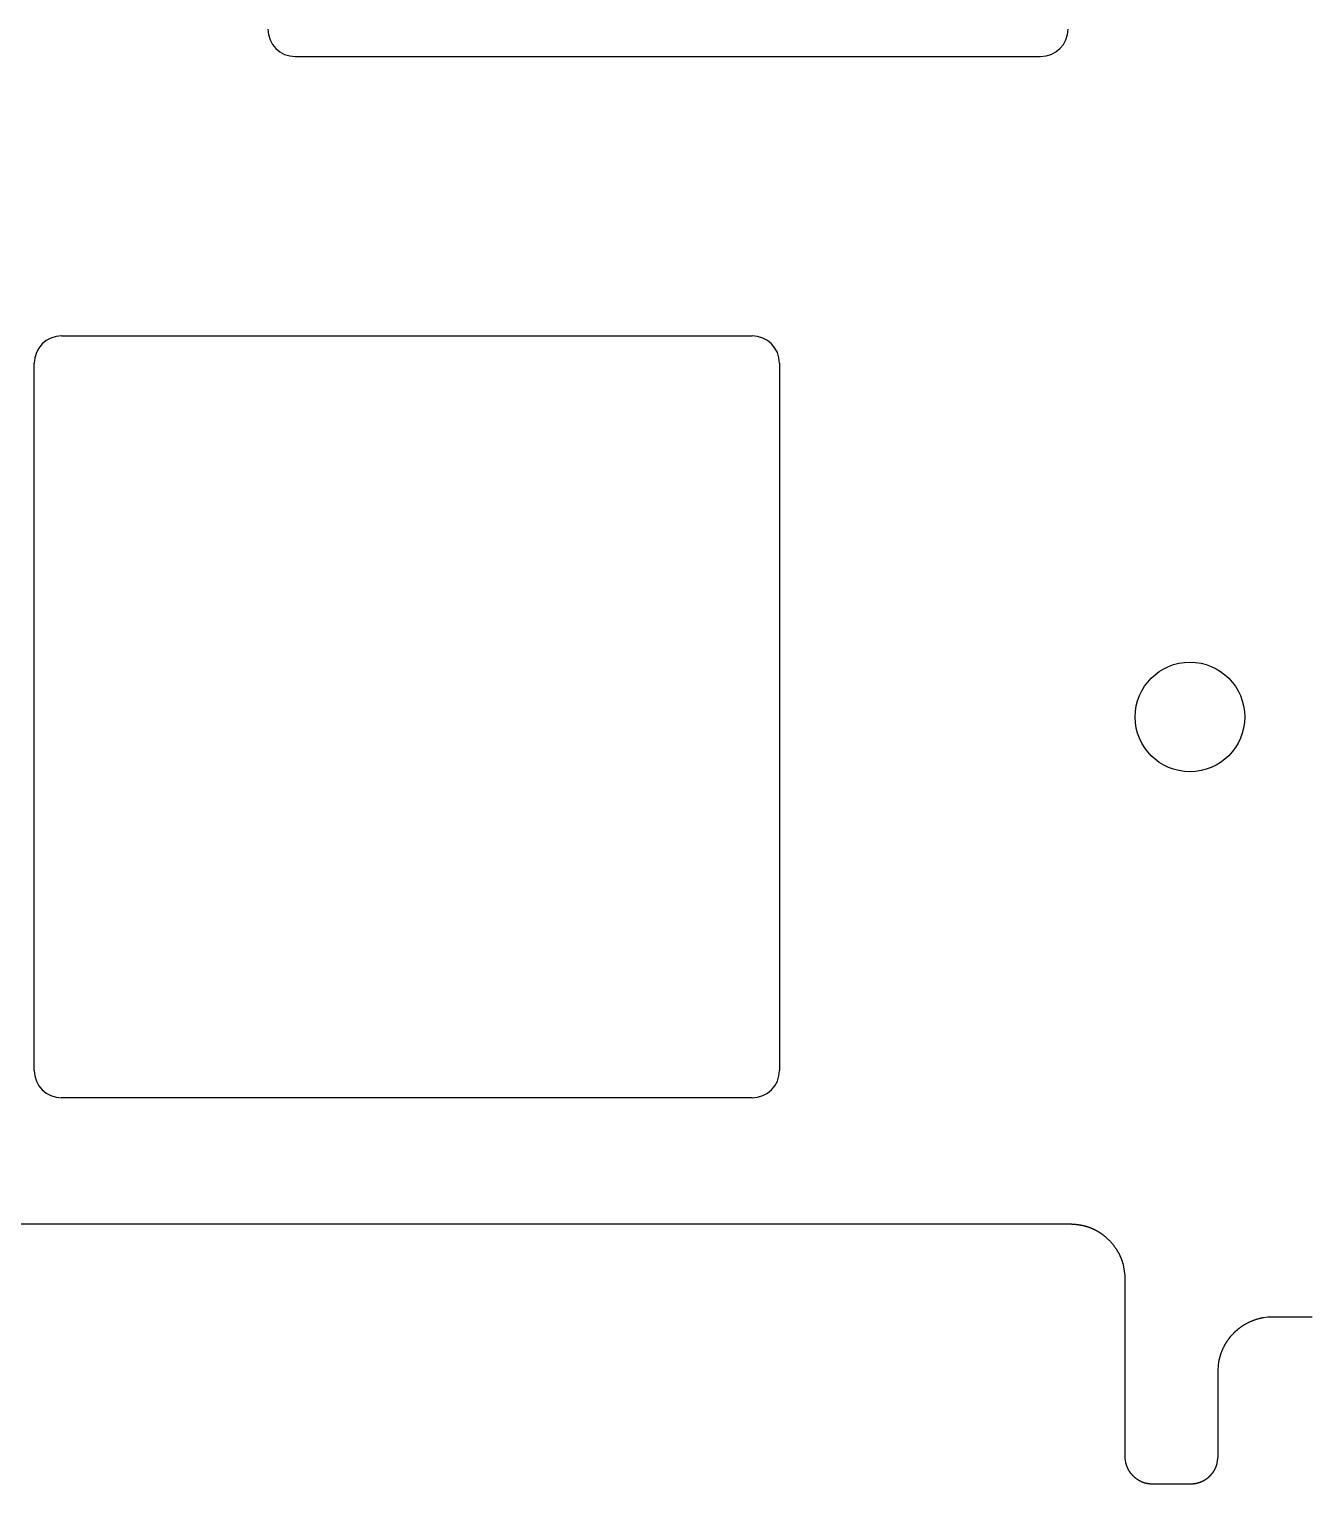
# Model space of a CAD drawing. Header units: millimetres. Extents: x -9 to 276, y -90 to 14.
# Drawn here: x 183.61 to 207, y -90.19 to -63.65 of the extents above; entities that cross this region are included whole.
import ezdxf

# ---------------------------------------------------------------- set-up
doc = ezdxf.new("R2010")
doc.units = ezdxf.units.MM
doc.layers.add('BLACK', color=7, linetype='CONTINUOUS')

msp = doc.modelspace()

# ---------------------------------------------------------------- linework, layer by layer
at = {"layer": 'BLACK', "linetype": 'Continuous'}
for p, q in [((188.46395, -64.15205), (202.06395, -64.15205)), ((184.2, -69.25), (196.8, -69.25)), ((183.7, -82.65), (183.7, -69.75)), ((197.3, -69.75), (197.3, -82.65)), ((196.8, -83.15), (184.2, -83.15)), ((177.178813, -85.45), (183.94907, -85.45)), ((183.94907, -85.45), (187.334198, -85.45)), ((187.334198, -85.45), (190.719326, -85.45)), ((190.719326, -85.45), (192.41189, -85.45)), ((192.41189, -85.45), (194.104454, -85.45)), ((194.104454, -85.45), (195.797018, -85.45)), ((195.797018, -85.45), (196.6433, -85.45)), ((196.6433, -85.45), (197.066441, -85.45)), ((197.066441, -85.45), (197.489582, -85.45)), ((197.489582, -85.45), (197.983726, -85.45)), ((197.983726, -85.45), (198.457241, -85.45)), ((198.457241, -85.45), (199.342385, -85.45)), ((199.342385, -85.45), (199.490443, -85.449999)), ((199.490443, -85.449999), (200.145015, -85.45)), ((200.145015, -85.45), (200.18981, -85.450001)), ((200.18981, -85.450001), (200.515387, -85.45)), ((200.515387, -85.45), (200.584093, -85.449996)), ((200.584093, -85.449996), (200.86513, -85.45)), ((200.86513, -85.45), (200.941156, -85.450012)), ((200.941156, -85.450012), (201.111631, -85.450033)), ((201.111631, -85.450033), (201.199644, -85.450026)), ((201.199644, -85.450026), (201.287696, -85.45)), ((201.287696, -85.45), (201.380877, -85.449948)), ((201.380877, -85.449948), (201.464205, -85.449901)), ((201.464205, -85.449901), (201.546798, -85.449878)), ((201.546798, -85.449878), (201.628893, -85.449903)), ((201.628893, -85.449903), (201.66983, -85.449941)), ((201.66983, -85.449941), (201.710732, -85.45)), ((201.710732, -85.45), (201.798261, -85.450187)), ((201.798261, -85.450187), (201.881102, -85.450367)), ((201.881102, -85.450367), (201.92272, -85.450428)), ((201.92272, -85.450428), (201.964519, -85.450456)), ((201.964519, -85.450456), (202.006535, -85.450438)), ((202.006535, -85.450438), (202.048803, -85.450364)), ((202.048803, -85.450364), (202.091359, -85.450222)), ((202.091359, -85.450222), (202.112757, -85.450121)), ((202.112757, -85.450121), (202.13424, -85.45)), ((202.13424, -85.45), (202.175309, -85.449713)), ((202.175309, -85.449713), (202.227036, -85.449294)), ((202.227036, -85.449294), (202.270307, -85.44894)), ((202.270307, -85.44894), (202.313389, -85.448629)), ((202.313389, -85.448629), (202.334806, -85.448502)), ((202.334806, -85.448502), (202.356111, -85.448401)), ((202.356111, -85.448401), (202.377281, -85.448332)), ((202.377281, -85.448332), (202.398297, -85.4483)), ((202.398297, -85.4483), (202.419135, -85.44831)), ((202.419135, -85.44831), (202.439774, -85.448368)), ((202.439774, -85.448368), (202.460193, -85.448478)), ((202.460193, -85.448478), (202.48037, -85.448645)), ((202.48037, -85.448645), (202.500282, -85.448876)), ((202.500282, -85.448876), (202.519909, -85.449175)), ((202.519909, -85.449175), (202.529609, -85.449352)), ((202.529609, -85.449352), (202.539229, -85.449548)), ((202.539229, -85.449548), (202.548766, -85.449764)), ((202.548766, -85.449764), (202.558219, -85.45)), ((202.558219, -85.45), (202.566895, -85.450237)), ((202.566895, -85.450237), (202.575498, -85.450494)), ((202.575498, -85.450494), (202.583523, -85.450754)), ((202.583523, -85.450754), (202.591486, -85.451033)), ((202.591486, -85.451033), (202.598992, -85.451316)), ((202.598992, -85.451316), (202.606445, -85.451619)), ((202.606445, -85.451619), (202.613525, -85.451926)), ((202.613525, -85.451926), (202.620559, -85.452253)), ((202.620559, -85.452253), (202.62728, -85.452585)), ((202.62728, -85.452585), (202.633962, -85.452936)), ((202.633962, -85.452936), (202.640377, -85.453293)), ((202.640377, -85.453293), (202.646757, -85.453669)), ((202.646757, -85.453669), (202.652907, -85.454052)), ((202.652907, -85.454052), (202.659026, -85.454453)), ((202.659026, -85.454453), (202.664944, -85.454861)), ((202.664944, -85.454861), (202.670834, -85.455288)), ((202.670834, -85.455288), (202.676548, -85.455723)), ((202.676548, -85.455723), (202.682236, -85.456176)), ((202.682236, -85.456176), (202.687767, -85.456637)), ((202.687767, -85.456637), (202.693276, -85.457116)), ((202.693276, -85.457116), (202.698645, -85.457603)), ((202.698645, -85.457603), (202.703994, -85.45811)), ((202.703994, -85.45811), (202.709217, -85.458624)), ((202.709217, -85.458624), (202.714421, -85.459157)), ((202.714421, -85.459157), (202.719513, -85.459699)), ((202.719513, -85.459699), (202.724588, -85.460259)), ((202.724588, -85.460259), (202.729561, -85.460829)), ((202.729561, -85.460829), (202.734519, -85.461417)), ((202.734519, -85.461417), (202.739384, -85.462014)), ((202.739384, -85.462014), (202.744235, -85.462631)), ((202.744235, -85.462631), (202.749003, -85.463256)), ((202.749003, -85.463256), (202.753759, -85.463901)), ((202.753759, -85.463901), (202.758437, -85.464556)), ((202.758437, -85.464556), (202.763106, -85.465229)), ((202.763106, -85.465229), (202.767704, -85.465913)), ((202.767704, -85.465913), (202.772293, -85.466616)), ((202.772293, -85.466616), (202.776818, -85.467329)), ((202.776818, -85.467329), (202.781335, -85.468062)), ((202.781335, -85.468062), (202.785794, -85.468805)), ((202.785794, -85.468805), (202.790245, -85.469568)), ((202.790245, -85.469568), (202.794644, -85.470342)), ((202.794644, -85.470342), (202.799036, -85.471136)), ((202.799036, -85.471136), (202.803381, -85.471941)), ((202.803381, -85.471941), (202.807719, -85.472766)), ((202.807719, -85.472766), (202.812015, -85.473603)), ((202.812015, -85.473603), (202.816305, -85.474459)), ((202.816305, -85.474459), (202.820556, -85.475328)), ((202.820556, -85.475328), (202.824803, -85.476217)), ((202.824803, -85.476217), (202.829015, -85.477119)), ((202.829015, -85.477119), (202.833223, -85.478041)), ((202.833223, -85.478041), (202.837399, -85.478976)), ((202.837399, -85.478976), (202.841573, -85.479932)), ((202.841573, -85.479932), (202.845719, -85.480902)), ((202.845719, -85.480902), (202.849863, -85.481891)), ((202.849863, -85.481891), (202.853981, -85.482896)), ((202.853981, -85.482896), (202.858098, -85.483921)), ((202.858098, -85.483921), (202.862193, -85.484961)), ((202.862193, -85.484961), (202.866288, -85.486021)), ((202.866288, -85.486021), (202.870363, -85.487098)), ((202.870363, -85.487098), (202.874439, -85.488195)), ((202.874439, -85.488195), (202.878497, -85.489308)), ((202.878497, -85.489308), (202.882557, -85.490443)), ((202.882557, -85.490443), (202.886603, -85.491595)), ((202.886603, -85.491595), (202.890651, -85.492768)), ((202.890651, -85.492768), (202.89468, -85.493956)), ((202.89468, -85.493956), (202.902746, -85.496398)), ((202.902746, -85.496398), (202.91083, -85.498929)), ((202.91083, -85.498929), (202.918929, -85.501548)), ((202.918929, -85.501548), (202.92704, -85.504256)), ((202.92704, -85.504256), (202.935161, -85.507052)), ((202.935161, -85.507052), (202.939225, -85.508482)), ((202.939225, -85.508482), (202.943289, -85.509934)), ((202.943289, -85.509934), (202.947355, -85.511408)), ((202.947355, -85.511408), (202.951421, -85.512903)), ((202.951421, -85.512903), (202.955488, -85.51442)), ((202.955488, -85.51442), (202.959555, -85.515958)), ((202.959555, -85.515958), (202.963621, -85.517518)), ((202.963621, -85.517518), (202.967687, -85.519098)), ((202.967687, -85.519098), (202.971752, -85.5207)), ((202.971752, -85.5207), (202.975816, -85.522323)), ((202.975816, -85.522323), (202.979877, -85.523966)), ((202.979877, -85.523966), (202.983938, -85.525631)), ((202.983938, -85.525631), (202.987995, -85.527316)), ((202.987995, -85.527316), (202.99205, -85.529022)), ((202.99205, -85.529022), (202.996102, -85.530748)), ((202.996102, -85.530748), (203.000151, -85.532494)), ((203.000151, -85.532494), (203.004196, -85.534261)), ((203.004196, -85.534261), (203.008237, -85.536048)), ((203.008237, -85.536048), (203.012274, -85.537855)), ((203.012274, -85.537855), (203.016307, -85.539682)), ((203.016307, -85.539682), (203.020333, -85.541528)), ((203.020333, -85.541528), (203.024356, -85.543394)), ((203.024356, -85.543394), (203.028371, -85.54528)), ((203.028371, -85.54528), (203.032383, -85.547185)), ((203.032383, -85.547185), (203.036386, -85.549109)), ((203.036386, -85.549109), (203.040386, -85.551053)), ((203.040386, -85.551053), (203.044376, -85.553014)), ((203.044376, -85.553014), (203.048361, -85.554996)), ((203.048361, -85.554996), (203.052336, -85.556995)), ((203.052336, -85.556995), (203.056307, -85.559014)), ((203.056307, -85.559014), (203.060266, -85.561051)), ((203.060266, -85.561051), (203.06422, -85.563106)), ((203.06422, -85.563106), (203.068163, -85.565179)), ((203.068163, -85.565179), (203.0721, -85.567271)), ((203.0721, -85.567271), (203.076024, -85.569379)), ((203.076024, -85.569379), (203.079943, -85.571507)), ((203.079943, -85.571507), (203.083848, -85.57365)), ((203.083848, -85.57365), (203.087747, -85.575812)), ((203.087747, -85.575812), (203.091632, -85.57799)), ((203.091632, -85.57799), (203.09551, -85.580187)), ((203.09551, -85.580187), (203.099374, -85.582399)), ((203.099374, -85.582399), (203.10323, -85.58463)), ((203.10323, -85.58463), (203.107071, -85.586875)), ((203.107071, -85.586875), (203.110905, -85.589139)), ((203.110905, -85.589139), (203.114723, -85.591417)), ((203.114723, -85.591417), (203.118533, -85.593713)), ((203.118533, -85.593713), (203.122327, -85.596023)), ((203.122327, -85.596023), (203.126112, -85.598352)), ((203.126112, -85.598352), (203.12988, -85.600693)), ((203.12988, -85.600693), (203.13364, -85.603053)), ((203.13364, -85.603053), (203.137382, -85.605425)), ((203.137382, -85.605425), (203.141116, -85.607816)), ((203.141116, -85.607816), (203.14483, -85.610218)), ((203.14483, -85.610218), (203.148536, -85.612639)), ((203.148536, -85.612639), (203.152223, -85.615071)), ((203.152223, -85.615071), (203.155901, -85.617521)), ((203.155901, -85.617521), (203.159559, -85.619982)), ((203.159559, -85.619982), (203.163208, -85.622461)), ((203.163208, -85.622461), (203.166836, -85.62495)), ((203.166836, -85.62495), (203.170455, -85.627457)), ((203.170455, -85.627457), (203.174053, -85.629975)), ((203.174053, -85.629975), (203.177641, -85.632509)), ((203.177641, -85.632509), (203.181208, -85.635054)), ((203.181208, -85.635054), (203.184765, -85.637615)), ((203.184765, -85.637615), (203.1883, -85.640186)), ((203.1883, -85.640186), (203.191825, -85.642774)), ((203.191825, -85.642774), (203.195328, -85.645371)), ((203.195328, -85.645371), (203.19882, -85.647985)), ((203.19882, -85.647985), (203.204797, -85.652517)), ((203.204797, -85.652517), (203.211667, -85.65782)), ((203.211667, -85.65782), (203.218521, -85.663211)), ((203.218521, -85.663211), (203.225356, -85.66869)), ((203.225356, -85.66869), (203.232171, -85.674255)), ((203.232171, -85.674255), (203.238966, -85.679905)), ((203.238966, -85.679905), (203.245738, -85.685641)), ((203.245738, -85.685641), (203.252486, -85.691462)), ((203.252486, -85.691462), (203.259208, -85.697366)), ((203.259208, -85.697366), (203.265904, -85.703352)), ((203.265904, -85.703352), (203.272571, -85.709421)), ((203.272571, -85.709421), (203.279208, -85.715569)), ((203.279208, -85.715569), (203.285813, -85.721797)), ((203.285813, -85.721797), (203.292385, -85.728104)), ((203.292385, -85.728104), (203.298922, -85.734487)), ((203.298922, -85.734487), (203.305421, -85.740946)), ((203.305421, -85.740946), (203.311883, -85.747479)), ((203.311883, -85.747479), (203.318303, -85.754085)), ((203.318303, -85.754085), (203.324682, -85.760762)), ((203.324682, -85.760762), (203.331017, -85.767508)), ((203.331017, -85.767508), (203.337306, -85.774323)), ((203.337306, -85.774323), (203.343547, -85.781204)), ((203.343547, -85.781204), (203.349739, -85.788149)), ((203.349739, -85.788149), (203.35588, -85.795156)), ((203.35588, -85.795156), (203.361967, -85.802225)), ((203.361967, -85.802225), (203.368, -85.809351)), ((203.368, -85.809351), (203.373975, -85.816534)), ((203.373975, -85.816534), (203.379892, -85.823771)), ((203.379892, -85.823771), (203.385748, -85.83106)), ((203.385748, -85.83106), (203.391542, -85.838399)), ((203.391542, -85.838399), (203.397271, -85.845785)), ((203.397271, -85.845785), (203.402934, -85.853216)), ((203.402934, -85.853216), (203.408529, -85.860689)), ((203.408529, -85.860689), (203.414054, -85.868202)), ((203.414054, -85.868202), (203.419507, -85.875753)), ((203.419507, -85.875753), (203.424886, -85.883338)), ((203.424886, -85.883338), (203.430191, -85.890955)), ((203.430191, -85.890955), (203.432815, -85.894775)), ((203.432815, -85.894775), (203.435418, -85.898601)), ((203.435418, -85.898601), (203.438003, -85.902435)), ((203.438003, -85.902435), (203.440567, -85.906274)), ((203.440567, -85.906274), (203.443112, -85.91012)), ((203.443112, -85.91012), (203.445636, -85.913971)), ((203.445636, -85.913971), (203.446335, -85.915044)), ((203.446335, -85.915044), (203.448833, -85.918902)), ((203.448833, -85.918902), (203.45131, -85.922764)), ((203.45131, -85.922764), (203.453753, -85.92661)), ((203.453753, -85.92661), (203.456175, -85.930461)), ((203.456175, -85.930461), (203.458563, -85.934297)), ((203.458563, -85.934297), (203.460932, -85.938138)), ((203.460932, -85.938138), (203.463268, -85.941964)), ((203.463268, -85.941964), (203.465584, -85.945797)), ((203.465584, -85.945797), (203.467869, -85.949616)), ((203.467869, -85.949616), (203.470134, -85.953442)), ((203.470134, -85.953442), (203.472368, -85.957255)), ((203.472368, -85.957255), (203.474583, -85.961075)), ((203.474583, -85.961075), (203.476769, -85.964884)), ((203.476769, -85.964884), (203.478935, -85.9687)), ((203.478935, -85.9687), (203.481073, -85.972505)), ((203.481073, -85.972505), (203.483191, -85.976318)), ((203.483191, -85.976318), (203.485282, -85.980122)), ((203.485282, -85.980122), (203.487354, -85.983934)), ((203.487354, -85.983934), (203.489399, -85.987738)), ((203.489399, -85.987738), (203.491425, -85.991549)), ((203.491425, -85.991549), (203.493425, -85.995353)), ((203.493425, -85.995353), (203.495406, -85.999166)), ((203.495406, -85.999166), (203.497362, -86.002972)), ((203.497362, -86.002972), (203.499299, -86.006787)), ((203.499299, -86.006787), (203.501212, -86.010597)), ((203.501212, -86.010597), (203.503106, -86.014416)), ((203.503106, -86.014416), (203.504976, -86.01823)), ((203.504976, -86.01823), (203.506828, -86.022054)), ((203.506828, -86.022054), (203.508657, -86.025874)), ((203.508657, -86.025874), (203.510467, -86.029704)), ((203.510467, -86.029704), (203.512255, -86.033531)), ((203.512255, -86.033531), (203.514024, -86.037368)), ((203.514024, -86.037368), (203.515771, -86.041204)), ((203.515771, -86.041204), (203.5175, -86.045049)), ((203.5175, -86.045049), (203.519208, -86.048895)), ((203.519208, -86.048895), (203.520898, -86.05275)), ((203.520898, -86.05275), (203.522566, -86.056606)), ((203.522566, -86.056606), (203.524217, -86.060472)), ((203.524217, -86.060472), (203.525847, -86.06434)), ((203.525847, -86.06434), (203.527459, -86.068218)), ((203.527459, -86.068218), (203.529051, -86.072099)), ((203.529051, -86.072099), (203.530625, -86.07599)), ((203.530625, -86.07599), (203.53218, -86.079885)), ((203.53218, -86.079885), (203.533717, -86.083791)), ((203.533717, -86.083791), (203.535234, -86.087701)), ((203.535234, -86.087701), (203.536734, -86.091622)), ((203.536734, -86.091622), (203.538215, -86.095549)), ((203.538215, -86.095549), (203.539679, -86.099487)), ((203.539679, -86.099487), (203.541124, -86.103432)), ((203.541124, -86.103432), (203.542551, -86.107388)), ((203.542551, -86.107388), (203.54396, -86.111352)), ((203.54396, -86.111352), (203.545352, -86.115327)), ((203.545352, -86.115327), (203.546726, -86.11931)), ((203.546726, -86.11931), (203.548082, -86.123306)), ((203.548082, -86.123306), (203.549421, -86.127311)), ((203.549421, -86.127311), (203.550742, -86.131327)), ((203.550742, -86.131327), (203.552046, -86.135355)), ((203.552046, -86.135355), (203.553333, -86.139394)), ((203.553333, -86.139394), (203.554602, -86.143445)), ((203.554602, -86.143445), (203.555855, -86.147508)), ((203.555855, -86.147508), (203.55709, -86.151584)), ((203.55709, -86.151584), (203.558308, -86.155672)), ((203.558308, -86.155672), (203.559509, -86.159774)), ((203.559509, -86.159774), (203.560693, -86.163889)), ((203.560693, -86.163889), (203.561861, -86.168018)), ((203.561861, -86.168018), (203.563011, -86.17216)), ((203.563011, -86.17216), (203.565262, -86.180488)), ((203.565262, -86.180488), (203.567445, -86.188876)), ((203.567445, -86.188876), (203.569562, -86.197326)), ((203.569562, -86.197326), (203.571613, -86.205842)), ((203.571613, -86.205842), (203.573597, -86.214424)), ((203.573597, -86.214424), (203.575516, -86.223077)), ((203.575516, -86.223077), (203.577368, -86.231802)), ((203.577368, -86.231802), (203.577486, -86.232369)), ((203.577486, -86.232369), (203.599786, -86.392248)), ((203.599786, -86.392248), (203.600003, -86.395677)), ((203.600003, -86.395677), (203.600192, -86.398987)), ((203.600192, -86.398987), (203.600346, -86.402058)), ((203.600346, -86.402058), (203.600479, -86.405094)), ((203.600479, -86.405094), (203.600686, -86.411188)), ((203.600686, -86.411188), (203.600832, -86.417871)), ((203.600832, -86.417871), (203.600931, -86.42602)), ((203.600931, -86.42602), (203.600993, -86.437537)), ((203.600993, -86.437537), (203.601023, -86.44901)), ((203.601023, -86.44901), (203.601038, -86.455076)), ((203.601038, -86.455076), (203.601219, -86.511884)), ((203.601219, -86.511884), (203.601345, -86.549199)), ((203.601345, -86.549199), (203.601455, -86.586371)), ((203.601455, -86.586371), (203.601552, -86.638177)), ((203.601504, -86.762297), (203.601455, -86.803515)), ((203.60153, -86.741799), (203.601504, -86.762297)), ((203.601574, -86.687853), (203.60153, -86.741799)), ((203.601552, -86.638177), (203.601574, -86.687853)), ((203.601455, -86.803515), (203.601421, -86.875122)), ((203.601421, -86.875122), (203.601443, -86.985036)), ((203.601443, -86.985036), (203.601455, -87.020659)), ((203.601455, -87.020659), (203.601476, -87.202096)), ((203.601476, -87.202096), (203.601466, -87.342363)), ((205.724221, -87.326785), (205.727826, -87.324254)), ((205.727826, -87.324254), (205.731442, -87.32174)), ((205.731442, -87.32174), (205.735065, -87.319246)), ((205.735065, -87.319246), (205.738699, -87.316768)), ((205.738699, -87.316768), (205.74234, -87.31431)), ((205.74234, -87.31431), (205.745992, -87.311869)), ((205.745992, -87.311869), (205.74965, -87.309447)), ((205.74965, -87.309447), (205.753318, -87.307042)), ((205.753318, -87.307042), (205.756993, -87.304658)), ((205.756993, -87.304658), (205.760678, -87.30229)), ((205.760678, -87.30229), (205.764369, -87.299943)), ((205.764369, -87.299943), (205.768071, -87.297613)), ((205.768071, -87.297613), (205.771777, -87.295303)), ((205.771777, -87.295303), (205.775494, -87.29301)), ((205.775494, -87.29301), (205.779216, -87.290737)), ((205.779216, -87.290737), (205.782948, -87.288482)), ((205.782948, -87.288482), (205.786685, -87.286248)), ((205.786685, -87.286248), (205.790431, -87.284031)), ((205.790431, -87.284031), (205.794182, -87.281835)), ((205.794182, -87.281835), (205.797942, -87.279656)), ((205.797942, -87.279656), (205.801707, -87.277498)), ((205.801707, -87.277498), (205.805481, -87.275358)), ((205.805481, -87.275358), (205.808922, -87.273426)), ((205.808922, -87.273426), (205.816498, -87.26924)), ((205.816498, -87.26924), (205.824157, -87.265099)), ((205.824157, -87.265099), (205.831898, -87.261005)), ((205.831898, -87.261005), (205.83972, -87.256958)), ((205.83972, -87.256958), (205.847621, -87.25296)), ((205.847621, -87.25296), (205.855599, -87.249012)), ((205.855599, -87.249012), (205.863652, -87.245116)), ((205.863652, -87.245116), (205.871779, -87.241272)), ((205.871779, -87.241272), (205.879978, -87.237483)), ((205.879978, -87.237483), (205.888245, -87.23375)), ((205.888245, -87.23375), (205.89658, -87.230074)), ((205.89658, -87.230074), (205.904979, -87.226457)), ((205.904979, -87.226457), (205.913441, -87.2229)), ((205.913441, -87.2229), (205.921961, -87.219404)), ((205.921961, -87.219404), (205.930537, -87.215972)), ((205.930537, -87.215972), (205.939166, -87.212604)), ((205.939166, -87.212604), (205.947845, -87.209303)), ((205.947845, -87.209303), (205.95657, -87.206069)), ((205.95657, -87.206069), (205.965338, -87.202904)), ((205.965338, -87.202904), (205.974144, -87.19981)), ((205.974144, -87.19981), (205.982985, -87.196788)), ((205.982985, -87.196788), (205.991857, -87.19384)), ((205.991857, -87.19384), (206.000755, -87.190967)), ((206.000755, -87.190967), (206.009675, -87.188171)), ((206.009675, -87.188171), (206.018612, -87.185453)), ((206.018612, -87.185453), (206.027562, -87.182814)), ((206.027562, -87.182814), (206.036519, -87.180257)), ((206.036519, -87.180257), (206.045478, -87.177781)), ((206.045478, -87.177781), (206.054434, -87.175389)), ((206.054434, -87.175389), (206.063381, -87.173082)), ((206.063381, -87.173082), (206.072315, -87.17086)), ((206.072315, -87.17086), (206.081228, -87.168726)), ((206.081228, -87.168726), (206.090116, -87.166679)), ((206.090116, -87.166679), (206.094551, -87.165689)), ((206.094551, -87.165689), (206.098973, -87.164722)), ((206.098973, -87.164722), (206.103389, -87.163777)), ((206.103389, -87.163777), (206.107792, -87.162854)), ((206.107792, -87.162854), (206.112187, -87.161954)), ((206.112187, -87.161954), (206.116568, -87.161077)), ((206.116568, -87.161077), (206.120938, -87.160223)), ((206.120938, -87.160223), (206.125293, -87.159392)), ((206.125293, -87.159392), (206.128916, -87.158716)), ((206.128916, -87.158716), (206.208147, -87.148091)), ((206.208147, -87.148091), (206.288762, -87.14382)), ((206.288762, -87.14382), (206.293386, -87.143699)), ((206.293386, -87.143699), (206.297444, -87.143616)), ((206.297444, -87.143616), (206.300659, -87.143571)), ((206.300659, -87.143571), (206.303776, -87.143547)), ((206.303776, -87.143547), (206.310652, -87.143552)), ((206.310652, -87.143552), (206.319046, -87.143605)), ((206.319046, -87.143605), (206.330015, -87.143678)), ((206.330015, -87.143678), (206.344986, -87.143744)), ((206.344986, -87.143744), (206.370901, -87.143788)), ((206.370901, -87.143788), (206.414495, -87.143788)), ((206.414495, -87.143788), (206.468285, -87.143745)), ((206.468285, -87.143745), (206.498436, -87.143718)), ((206.498436, -87.143718), (206.562427, -87.1437)), ((206.562427, -87.1437), (206.589839, -87.143711)), ((206.589839, -87.143711), (206.607008, -87.143718)), ((206.607008, -87.143718), (206.71558, -87.143718)), ((206.71558, -87.143718), (206.764672, -87.1437)), ((206.764672, -87.1437), (206.849271, -87.143677)), ((206.849271, -87.143677), (206.89105, -87.143686)), ((206.89105, -87.143686), (206.932724, -87.143718)), ((206.932724, -87.143718), (206.977809, -87.143781)), ((206.977809, -87.143781), (207.020311, -87.143841)), ((203.601456, -87.454947), (203.601455, -87.620364)), ((203.601466, -87.342363), (203.601456, -87.454947)), ((205.46638, -87.593973), (205.468877, -87.590191)), ((205.468877, -87.590191), (205.471389, -87.586423)), ((205.471389, -87.586423), (205.473918, -87.582666)), ((205.473918, -87.582666), (205.476461, -87.578923)), ((205.476461, -87.578923), (205.479021, -87.575191)), ((205.479021, -87.575191), (205.481595, -87.571473)), ((205.481595, -87.571473), (205.484187, -87.567767)), ((205.484187, -87.567767), (205.486791, -87.564076)), ((205.486791, -87.564076), (205.489413, -87.560396)), ((205.489413, -87.560396), (205.492047, -87.556732)), ((205.492047, -87.556732), (205.494698, -87.55308)), ((205.494698, -87.55308), (205.497362, -87.549444)), ((205.497362, -87.549444), (205.500042, -87.545819)), ((205.500042, -87.545819), (205.502734, -87.542212)), ((205.502734, -87.542212), (205.505443, -87.538617)), ((205.505443, -87.538617), (205.508163, -87.535039)), ((205.508163, -87.535039), (205.5109, -87.531473)), ((205.5109, -87.531473), (205.513647, -87.527926)), ((205.513647, -87.527926), (205.516411, -87.52439)), ((205.516411, -87.52439), (205.519185, -87.520873)), ((205.519185, -87.520873), (205.521976, -87.517368)), ((205.521976, -87.517368), (205.524776, -87.513883)), ((205.524776, -87.513883), (205.527593, -87.51041)), ((205.527593, -87.51041), (205.530419, -87.506957)), ((205.530419, -87.506957), (205.533261, -87.503516)), ((205.533261, -87.503516), (205.535159, -87.501235)), ((205.535159, -87.501235), (205.540893, -87.494428)), ((205.540893, -87.494428), (205.546692, -87.487669)), ((205.546692, -87.487669), (205.552553, -87.48096)), ((205.552553, -87.48096), (205.558477, -87.4743)), ((205.558477, -87.4743), (205.564463, -87.467691)), ((205.564463, -87.467691), (205.57051, -87.461135)), ((205.57051, -87.461135), (205.576616, -87.454631)), ((205.576616, -87.454631), (205.582782, -87.448181)), ((205.582782, -87.448181), (205.589006, -87.441787)), ((205.589006, -87.441787), (205.592139, -87.43861)), ((205.592139, -87.43861), (205.595287, -87.435448)), ((205.595287, -87.435448), (205.598448, -87.4323)), ((205.598448, -87.4323), (205.601624, -87.429166)), ((205.601624, -87.429166), (205.604813, -87.426046)), ((205.604813, -87.426046), (205.608017, -87.422941)), ((205.608017, -87.422941), (205.611233, -87.419851)), ((205.611233, -87.419851), (205.614464, -87.416776)), ((205.614464, -87.416776), (205.617707, -87.413715)), ((205.617707, -87.413715), (205.620965, -87.41067)), ((205.620965, -87.41067), (205.624234, -87.407639)), ((205.624234, -87.407639), (205.627518, -87.404624)), ((205.627518, -87.404624), (205.630813, -87.401624)), ((205.630813, -87.401624), (205.634123, -87.39864)), ((205.634123, -87.39864), (205.637444, -87.395671)), ((205.637444, -87.395671), (205.640778, -87.392717)), ((205.640778, -87.392717), (205.644124, -87.38978)), ((205.644124, -87.38978), (205.647483, -87.386858)), ((205.647483, -87.386858), (205.650853, -87.383953)), ((205.650853, -87.383953), (205.654236, -87.381063)), ((205.654236, -87.381063), (205.657631, -87.378189)), ((205.657631, -87.378189), (205.661037, -87.375332)), ((205.661037, -87.375332), (205.664455, -87.372491)), ((205.664455, -87.372491), (205.667885, -87.369666)), ((205.667885, -87.369666), (205.671326, -87.366859)), ((205.671326, -87.366859), (205.674778, -87.364067)), ((205.674778, -87.364067), (205.678241, -87.361293)), ((205.678241, -87.361293), (205.681716, -87.358535)), ((205.681716, -87.358535), (205.685201, -87.355794)), ((205.685201, -87.355794), (205.688697, -87.35307)), ((205.688697, -87.35307), (205.692203, -87.350363)), ((205.692203, -87.350363), (205.695721, -87.347673)), ((205.695721, -87.347673), (205.699248, -87.345002)), ((205.699248, -87.345002), (205.702787, -87.342346)), ((205.702787, -87.342346), (205.706334, -87.339709)), ((205.706334, -87.339709), (205.709892, -87.337088)), ((205.709892, -87.337088), (205.713459, -87.334486)), ((205.713459, -87.334486), (205.717037, -87.331901)), ((205.717037, -87.331901), (205.720624, -87.329335)), ((205.720624, -87.329335), (205.724221, -87.326785)), ((203.601455, -87.620364), (203.601456, -87.672091)), ((203.601456, -87.672091), (203.601456, -87.780663)), ((203.601456, -87.780663), (203.601456, -87.889235)), ((205.31764, -87.964088), (205.360435, -87.805377)), ((205.360435, -87.805377), (205.3634, -87.797227)), ((205.3634, -87.797227), (205.366451, -87.789074)), ((205.366451, -87.789074), (205.369588, -87.78092)), ((205.369588, -87.78092), (205.37281, -87.772767)), ((205.37281, -87.772767), (205.376118, -87.764616)), ((205.376118, -87.764616), (205.379509, -87.756471)), ((205.379509, -87.756471), (205.382985, -87.748332)), ((205.382985, -87.748332), (205.386543, -87.740203)), ((205.386543, -87.740203), (205.390184, -87.732085)), ((205.390184, -87.732085), (205.393907, -87.72398)), ((205.393907, -87.72398), (205.397711, -87.715891)), ((205.397711, -87.715891), (205.401595, -87.707819)), ((205.401595, -87.707819), (205.403567, -87.70379)), ((205.403567, -87.70379), (205.405559, -87.699766)), ((205.405559, -87.699766), (205.407571, -87.695748)), ((205.407571, -87.695748), (205.409601, -87.691735)), ((205.409601, -87.691735), (205.411652, -87.687729)), ((205.411652, -87.687729), (205.413722, -87.683728)), ((205.413722, -87.683728), (205.415811, -87.679734)), ((205.415811, -87.679734), (205.417919, -87.675746)), ((205.417919, -87.675746), (205.420046, -87.671765)), ((205.420046, -87.671765), (205.422192, -87.667792)), ((205.422192, -87.667792), (205.424356, -87.663826)), ((205.424356, -87.663826), (205.42654, -87.659867)), ((205.42654, -87.659867), (205.428741, -87.655916)), ((205.428741, -87.655916), (205.430962, -87.651973)), ((205.430962, -87.651973), (205.4332, -87.64804)), ((205.4332, -87.64804), (205.435457, -87.644114)), ((205.435457, -87.644114), (205.437731, -87.640197)), ((205.437731, -87.640197), (205.440024, -87.636289)), ((205.440024, -87.636289), (205.442333, -87.632392)), ((205.442333, -87.632392), (205.444662, -87.628502)), ((205.444662, -87.628502), (205.447006, -87.624624)), ((205.447006, -87.624624), (205.44937, -87.620754)), ((205.44937, -87.620754), (205.451749, -87.616896)), ((205.451749, -87.616896), (205.454146, -87.613047)), ((205.454146, -87.613047), (205.456559, -87.609211)), ((205.456559, -87.609211), (205.45899, -87.605383)), ((205.45899, -87.605383), (205.461437, -87.601569)), ((205.461437, -87.601569), (205.463901, -87.597764)), ((205.463901, -87.597764), (205.46638, -87.593973)), ((203.601456, -87.889235), (203.601456, -88.098687)), ((203.601456, -88.098687), (203.601457, -88.294684)), ((205.303589, -88.161115), (205.304201, -88.111287)), ((205.304201, -88.111287), (205.306866, -88.038982)), ((205.306866, -88.038982), (205.31764, -87.964088)), ((203.601457, -88.294684), (203.601457, -88.646312)), ((205.301469, -88.614583), (205.301706, -88.358572)), ((205.301706, -88.358572), (205.30267, -88.235796)), ((205.30267, -88.235796), (205.303356, -88.180126)), ((205.303356, -88.180126), (205.303589, -88.161115)), ((203.601457, -88.646312), (203.601456, -88.804908)), ((205.301461, -88.787563), (205.301469, -88.614583)), ((203.601456, -88.804908), (203.601457, -89.188108)), ((205.301458, -88.986758), (205.301461, -88.787563)), ((205.301458, -89.009141), (205.301458, -88.986758)), ((205.301458, -89.09533), (205.301458, -89.009141)), ((205.301459, -89.108203), (205.301458, -89.09533)), ((205.301458, -89.203902), (205.301459, -89.108203)), ((203.601457, -89.188108), (203.601462, -89.2941)), ((203.601462, -89.2941), (203.601458, -89.514623)), ((205.301414, -89.365101), (205.301424, -89.2906)), ((205.301458, -89.421046), (205.301414, -89.365101)), ((205.301424, -89.2906), (205.301435, -89.264556)), ((205.301435, -89.264556), (205.301458, -89.203902)), ((205.301536, -89.463698), (205.301458, -89.421046)), ((203.601453, -89.531748), (203.601447, -89.565583)), ((203.601447, -89.565583), (203.60147, -89.593162)), ((203.601458, -89.514623), (203.601453, -89.531748)), ((203.60147, -89.593162), (203.601576, -89.62572)), ((203.601576, -89.62572), (203.601604, -89.63215)), ((203.601604, -89.63215), (203.601681, -89.650532)), ((203.601681, -89.650532), (203.601741, -89.671752)), ((203.601741, -89.671752), (203.601748, -89.67568)), ((203.601748, -89.67568), (203.601773, -89.687656)), ((203.601773, -89.687656), (203.601834, -89.699688)), ((203.601834, -89.699688), (203.60273, -89.728258)), ((205.300009, -89.731765), (205.301096, -89.699004)), ((205.301096, -89.699004), (205.301458, -89.63819)), ((205.301458, -89.63819), (205.301588, -89.598492)), ((205.301629, -89.518441), (205.301536, -89.463698)), ((205.301588, -89.598492), (205.301643, -89.559362)), ((205.301643, -89.559362), (205.301629, -89.518441)), ((203.60273, -89.728258), (203.613652, -89.803444)), ((203.613652, -89.803444), (203.614341, -89.806534)), ((203.614341, -89.806534), (203.615051, -89.809625)), ((203.615051, -89.809625), (203.615778, -89.812705)), ((203.615778, -89.812705), (203.616527, -89.815785)), ((203.616527, -89.815785), (203.617293, -89.818855)), ((203.617293, -89.818855), (203.61808, -89.821924)), ((203.61808, -89.821924), (203.618885, -89.824981)), ((203.618885, -89.824981), (203.619711, -89.828038)), ((203.619711, -89.828038), (203.620553, -89.831082)), ((203.620553, -89.831082), (203.621416, -89.834124)), ((203.621416, -89.834124), (203.622297, -89.837153)), ((203.622297, -89.837153), (203.623197, -89.840181)), ((203.623197, -89.840181), (203.624115, -89.843195)), ((203.624115, -89.843195), (203.625053, -89.846206)), ((203.625053, -89.846206), (203.626007, -89.849203)), ((203.626007, -89.849203), (203.626982, -89.852198)), ((203.626982, -89.852198), (203.627972, -89.855177)), ((203.627972, -89.855177), (203.628983, -89.858153)), ((203.628983, -89.858153), (203.63001, -89.861114)), ((203.63001, -89.861114), (203.631057, -89.864071)), ((203.631057, -89.864071), (203.632119, -89.867012)), ((203.632119, -89.867012), (203.633202, -89.869949)), ((203.633202, -89.869949), (203.634299, -89.87287)), ((203.634299, -89.87287), (203.635417, -89.875786)), ((203.635417, -89.875786), (203.636549, -89.878685)), ((203.636549, -89.878685), (203.637702, -89.88158)), ((203.637702, -89.88158), (203.638868, -89.884457)), ((203.638868, -89.884457), (203.640055, -89.887329)), ((203.640055, -89.887329), (203.641256, -89.890183)), ((203.641256, -89.890183), (203.642476, -89.893032)), ((203.642476, -89.893032), (203.643711, -89.895862)), ((203.643711, -89.895862), (203.644965, -89.898688)), ((203.644965, -89.898688), (203.646232, -89.901494)), ((203.646232, -89.901494), (203.647519, -89.904294)), ((203.647519, -89.904294), (203.648819, -89.907076)), ((203.648819, -89.907076), (203.650139, -89.909851)), ((203.650139, -89.909851), (203.651472, -89.912607)), ((203.651472, -89.912607), (203.652824, -89.915357)), ((203.652824, -89.915357), (203.654188, -89.918087)), ((203.654188, -89.918087), (203.655572, -89.92081)), ((203.655572, -89.92081), (203.656968, -89.923514)), ((203.656968, -89.923514), (203.658383, -89.92621)), ((203.658383, -89.92621), (203.659811, -89.928887)), ((203.659811, -89.928887), (203.661257, -89.931556)), ((203.661257, -89.931556), (203.662715, -89.934205)), ((203.662715, -89.934205), (203.664192, -89.936847)), ((203.664192, -89.936847), (203.665681, -89.939468)), ((203.665681, -89.939468), (203.667188, -89.942082)), ((203.667188, -89.942082), (203.668707, -89.944675)), ((203.668707, -89.944675), (203.670244, -89.94726)), ((203.670244, -89.94726), (203.671793, -89.949824)), ((203.671793, -89.949824), (203.67336, -89.952381)), ((203.67336, -89.952381), (203.674937, -89.954916)), ((203.674937, -89.954916), (203.676534, -89.957443)), ((203.676534, -89.957443), (203.679694, -89.962338)), ((203.679694, -89.962338), (203.682982, -89.967284)), ((203.682982, -89.967284), (203.68636, -89.972223)), ((203.68636, -89.972223), (203.68983, -89.977153)), ((203.68983, -89.977153), (203.69339, -89.982074)), ((205.211637, -89.981481), (205.213416, -89.978938)), ((205.213416, -89.978938), (205.215178, -89.976385)), ((205.215178, -89.976385), (205.216923, -89.973819)), ((205.216923, -89.973819), (205.218651, -89.971244)), ((205.218651, -89.971244), (205.220363, -89.968658)), ((205.220363, -89.968658), (205.222057, -89.966061)), ((205.222057, -89.966061), (205.223734, -89.963453)), ((205.223734, -89.963453), (205.225394, -89.960836)), ((205.225394, -89.960836), (205.227038, -89.958207)), ((205.227038, -89.958207), (205.228664, -89.955569)), ((205.228664, -89.955569), (205.230273, -89.952919)), ((205.230273, -89.952919), (205.231864, -89.95026)), ((205.231864, -89.95026), (205.233439, -89.947591)), ((205.233439, -89.947591), (205.234996, -89.944912)), ((205.234996, -89.944912), (205.236536, -89.942222)), ((205.236536, -89.942222), (205.238058, -89.939523)), ((205.238058, -89.939523), (205.239563, -89.936813)), ((205.239563, -89.936813), (205.241051, -89.934094)), ((205.241051, -89.934094), (205.242521, -89.931365)), ((205.242521, -89.931365), (205.243973, -89.928627)), ((205.243973, -89.928627), (205.245408, -89.925879)), ((205.245408, -89.925879), (205.246825, -89.923122)), ((205.246825, -89.923122), (205.248225, -89.920354)), ((205.248225, -89.920354), (205.249607, -89.917578)), ((205.249607, -89.917578), (205.250972, -89.914792)), ((205.250972, -89.914792), (205.252318, -89.911998)), ((205.252318, -89.911998), (205.253647, -89.909193)), ((205.253647, -89.909193), (205.254957, -89.906381)), ((205.254957, -89.906381), (205.256251, -89.903558)), ((205.256251, -89.903558), (205.257525, -89.900727)), ((205.257525, -89.900727), (205.258783, -89.897887)), ((205.258783, -89.897887), (205.260022, -89.895039)), ((205.260022, -89.895039), (205.261243, -89.89218)), ((205.261243, -89.89218), (205.262446, -89.889314)), ((205.262446, -89.889314), (205.263631, -89.886439)), ((205.263631, -89.886439), (205.264798, -89.883556)), ((205.264798, -89.883556), (205.265947, -89.880663)), ((205.265947, -89.880663), (205.267077, -89.877763)), ((205.267077, -89.877763), (205.26819, -89.874854)), ((205.26819, -89.874854), (205.269284, -89.871937)), ((205.269284, -89.871937), (205.27036, -89.869011)), ((205.27036, -89.869011), (205.271417, -89.866078)), ((205.271417, -89.866078), (205.272456, -89.863136)), ((205.272456, -89.863136), (205.273477, -89.860186)), ((205.273477, -89.860186), (205.274479, -89.857228)), ((205.274479, -89.857228), (205.275463, -89.854263)), ((205.275463, -89.854263), (205.276428, -89.851288)), ((205.276428, -89.851288), (205.277375, -89.848307)), ((205.277375, -89.848307), (205.278304, -89.845317)), ((205.278304, -89.845317), (205.279213, -89.842321)), ((205.279213, -89.842321), (205.280104, -89.839316)), ((205.280104, -89.839316), (205.280977, -89.836304)), ((205.280977, -89.836304), (205.281831, -89.833284)), ((205.281831, -89.833284), (205.282666, -89.830257)), ((205.282666, -89.830257), (205.283482, -89.827222)), ((205.283482, -89.827222), (205.28428, -89.824181)), ((205.28428, -89.824181), (205.285059, -89.821131)), ((205.285059, -89.821131), (205.285819, -89.818075)), ((205.285819, -89.818075), (205.28656, -89.815011)), ((205.28656, -89.815011), (205.287274, -89.811977)), ((205.287274, -89.811977), (205.300009, -89.731765)), ((203.69339, -89.982074), (203.697041, -89.986982)), ((203.697041, -89.986982), (203.700781, -89.991878)), ((203.700781, -89.991878), (203.70461, -89.996758)), ((203.70461, -89.996758), (203.708527, -90.001621)), ((203.708527, -90.001621), (203.712531, -90.006466)), ((203.712531, -90.006466), (203.716623, -90.011291)), ((203.716623, -90.011291), (203.7208, -90.016092)), ((203.7208, -90.016092), (203.725061, -90.020869)), ((203.725061, -90.020869), (203.729406, -90.02562)), ((203.729406, -90.02562), (203.733832, -90.030342)), ((203.733832, -90.030342), (203.738339, -90.035033)), ((203.738339, -90.035033), (203.742925, -90.039691)), ((203.742925, -90.039691), (203.747588, -90.044313)), ((203.747588, -90.044313), (203.752327, -90.048898)), ((203.752327, -90.048898), (203.757139, -90.053443)), ((203.757139, -90.053443), (203.762022, -90.057945)), ((203.762022, -90.057945), (203.766975, -90.062403)), ((203.766975, -90.062403), (203.771995, -90.066813)), ((203.771995, -90.066813), (203.777079, -90.071175)), ((203.777079, -90.071175), (203.782226, -90.075484)), ((203.782226, -90.075484), (203.787432, -90.079738)), ((203.787432, -90.079738), (203.792694, -90.083936)), ((203.792694, -90.083936), (203.798011, -90.088075)), ((203.798011, -90.088075), (203.803378, -90.092153)), ((203.803378, -90.092153), (203.808794, -90.096166)), ((203.808794, -90.096166), (203.814254, -90.100113)), ((203.814254, -90.100113), (203.819755, -90.103991)), ((203.819755, -90.103991), (203.825295, -90.107799)), ((203.825295, -90.107799), (203.828079, -90.109676)), ((203.828079, -90.109676), (203.83087, -90.111534)), ((203.83087, -90.111534), (203.833669, -90.113373)), ((203.833669, -90.113373), (203.836476, -90.115194)), ((203.836476, -90.115194), (203.83929, -90.116995)), ((203.83929, -90.116995), (203.84211, -90.118776)), ((203.84211, -90.118776), (203.844936, -90.120538)), ((203.844936, -90.120538), (203.847768, -90.122279)), ((203.847768, -90.122279), (203.850605, -90.124)), ((203.850605, -90.124), (203.853447, -90.125701)), ((203.853447, -90.125701), (203.856293, -90.127381)), ((203.856293, -90.127381), (203.859143, -90.129041)), ((203.859143, -90.129041), (203.861996, -90.130678)), ((203.861996, -90.130678), (203.864853, -90.132295)), ((203.864853, -90.132295), (203.867711, -90.13389)), ((203.867711, -90.13389), (203.870573, -90.135464)), ((203.870573, -90.135464), (203.873434, -90.137014)), ((203.873434, -90.137014), (203.876299, -90.138544)), ((203.876299, -90.138544), (203.879162, -90.14005)), ((203.879162, -90.14005), (203.882027, -90.141535)), ((203.882027, -90.141535), (203.88489, -90.142996)), ((203.88489, -90.142996), (203.887755, -90.144436)), ((203.887755, -90.144436), (203.890616, -90.145851)), ((203.890616, -90.145851), (203.893479, -90.147244)), ((203.893479, -90.147244), (203.896335, -90.148613)), ((203.896335, -90.148613), (203.899194, -90.14996)), ((203.899194, -90.14996), (203.902045, -90.151282)), ((203.902045, -90.151282), (203.904898, -90.152582)), ((203.904898, -90.152582), (203.907742, -90.153856)), ((203.907742, -90.153856), (203.910586, -90.155109)), ((203.910586, -90.155109), (203.913422, -90.156336)), ((203.913422, -90.156336), (203.916257, -90.157541)), ((203.916257, -90.157541), (203.919082, -90.158719)), ((203.919082, -90.158719), (203.921906, -90.159876)), ((203.921906, -90.159876), (203.924719, -90.161006)), ((203.924719, -90.161006), (203.927531, -90.162115)), ((203.927531, -90.162115), (203.93033, -90.163196)), ((203.93033, -90.163196), (203.933128, -90.164256)), ((203.933128, -90.164256), (203.935912, -90.165289)), ((203.935912, -90.165289), (203.938694, -90.1663)), ((203.938694, -90.1663), (203.941461, -90.167285)), ((203.941461, -90.167285), (203.944226, -90.168247)), ((203.944226, -90.168247), (203.946976, -90.169183)), ((203.946976, -90.169183), (203.949722, -90.170096)), ((203.949722, -90.170096), (203.952453, -90.170983)), ((203.952453, -90.170983), (203.95518, -90.171848)), ((203.95518, -90.171848), (203.955476, -90.171941)), ((203.955476, -90.171941), (203.96089, -90.173591)), ((203.96089, -90.173591), (203.966313, -90.17516)), ((203.966313, -90.17516), (203.971755, -90.176651)), ((203.971755, -90.176651), (203.977225, -90.178068)), ((203.977225, -90.178068), (203.982736, -90.179413)), ((203.982736, -90.179413), (203.988298, -90.180688)), ((203.988298, -90.180688), (203.993923, -90.181897)), ((203.993923, -90.181897), (203.999625, -90.18304)), ((203.999625, -90.18304), (204.005419, -90.184121)), ((204.005419, -90.184121), (204.011318, -90.18514)), ((204.011318, -90.18514), (204.017342, -90.1861)), ((204.017342, -90.1861), (204.023508, -90.187002)), ((204.023508, -90.187002), (204.029838, -90.187848)), ((204.029838, -90.187848), (204.036358, -90.188639)), ((204.036358, -90.188639), (204.043094, -90.189376)), ((204.043094, -90.189376), (204.050081, -90.190061)), ((204.050081, -90.190061), (204.057358, -90.190694)), ((204.057358, -90.190694), (204.064971, -90.191277)), ((204.064971, -90.191277), (204.07298, -90.191811)), ((204.07298, -90.191811), (204.081459, -90.192297)), ((204.081459, -90.192297), (204.090502, -90.192736)), ((204.090502, -90.192736), (204.100237, -90.19313)), ((204.100237, -90.19313), (204.110847, -90.193481)), ((204.110847, -90.193481), (204.119841, -90.193726)), ((204.119841, -90.193726), (204.132761, -90.194007)), ((204.132761, -90.194007), (204.146823, -90.194235)), ((204.146823, -90.194235), (204.162185, -90.194405)), ((204.162185, -90.194405), (204.179063, -90.194514)), ((204.179063, -90.194514), (204.197774, -90.194558)), ((204.197774, -90.194558), (204.21883, -90.19453)), ((204.21883, -90.19453), (204.243177, -90.194424)), ((204.243177, -90.194424), (204.273046, -90.194222)), ((204.273046, -90.194222), (204.297645, -90.194027)), ((204.297645, -90.194027), (204.336985, -90.193726)), ((204.336985, -90.193726), (204.554129, -90.193726)), ((204.554129, -90.193726), (204.5862, -90.193922)), ((204.5862, -90.193922), (204.610312, -90.194071)), ((204.610312, -90.194071), (204.634426, -90.194204)), ((204.634426, -90.194204), (204.6584, -90.194304)), ((204.6584, -90.194304), (204.682095, -90.194355)), ((204.682095, -90.194355), (204.705371, -90.19434)), ((204.705371, -90.19434), (204.716807, -90.194302)), ((204.716807, -90.194302), (204.728086, -90.194241)), ((204.728086, -90.194241), (204.739189, -90.194155)), ((204.739189, -90.194155), (204.7501, -90.194042)), ((204.7501, -90.194042), (204.760801, -90.1939)), ((204.760801, -90.1939), (204.771274, -90.193726)), ((204.771274, -90.193726), (204.778729, -90.193579)), ((204.778729, -90.193579), (204.78606, -90.19341)), ((204.78606, -90.19341), (204.792225, -90.193247)), ((204.792225, -90.193247), (204.798309, -90.193064)), ((204.798309, -90.193064), (204.803718, -90.19288)), ((204.803718, -90.19288), (204.809066, -90.192676)), ((204.809066, -90.192676), (204.813956, -90.19247)), ((204.813956, -90.19247), (204.818799, -90.192244)), ((204.818799, -90.192244), (204.823304, -90.192013)), ((204.823304, -90.192013), (204.82777, -90.191763)), ((204.82777, -90.191763), (204.831976, -90.191508)), ((204.831976, -90.191508), (204.83615, -90.191233)), ((204.83615, -90.191233), (204.840115, -90.190952)), ((204.840115, -90.190952), (204.844053, -90.190651)), ((204.844053, -90.190651), (204.847821, -90.190344)), ((204.847821, -90.190344), (204.851566, -90.190017)), ((204.851566, -90.190017), (204.855169, -90.189683)), ((204.855169, -90.189683), (204.858754, -90.18933)), ((204.858754, -90.18933), (204.862218, -90.188968)), ((204.862218, -90.188968), (204.865667, -90.188587)), ((204.865667, -90.188587), (204.869013, -90.188197)), ((204.869013, -90.188197), (204.872347, -90.187788)), ((204.872347, -90.187788), (204.875593, -90.187369)), ((204.875593, -90.187369), (204.878829, -90.186931)), ((204.878829, -90.186931), (204.88199, -90.186483)), ((204.88199, -90.186483), (204.885142, -90.186016)), ((204.885142, -90.186016), (204.888229, -90.185538)), ((204.888229, -90.185538), (204.891309, -90.18504)), ((204.891309, -90.18504), (204.894334, -90.184531)), ((204.894334, -90.184531), (204.897354, -90.184002)), ((204.897354, -90.184002), (204.900326, -90.183461)), ((204.900326, -90.183461), (204.903294, -90.1829)), ((204.903294, -90.1829), (204.906222, -90.182327)), ((204.906222, -90.182327), (204.909147, -90.181733)), ((204.909147, -90.181733), (204.912038, -90.181125)), ((204.912038, -90.181125), (204.914928, -90.180497)), ((204.914928, -90.180497), (204.917789, -90.179855)), ((204.917789, -90.179855), (204.920651, -90.179192)), ((204.920651, -90.179192), (204.923489, -90.178514)), ((204.923489, -90.178514), (204.926329, -90.177815)), ((204.926329, -90.177815), (204.92915, -90.177099)), ((204.92915, -90.177099), (204.931973, -90.176362)), ((204.931973, -90.176362), (204.934783, -90.175608)), ((204.934783, -90.175608), (204.937596, -90.174833)), ((204.937596, -90.174833), (204.938634, -90.174541)), ((204.938634, -90.174541), (204.944243, -90.172916)), ((204.944243, -90.172916), (204.9499, -90.171194)), ((204.9499, -90.171194), (204.9556, -90.169376)), ((204.9556, -90.169376), (204.961339, -90.16746)), ((204.961339, -90.16746), (204.967112, -90.165449)), ((204.967112, -90.165449), (204.972916, -90.163342)), ((204.972916, -90.163342), (204.978745, -90.161142)), ((204.978745, -90.161142), (204.984595, -90.158848)), ((204.984595, -90.158848), (204.990459, -90.156461)), ((204.990459, -90.156461), (204.996334, -90.153985)), ((204.996334, -90.153985), (205.002214, -90.151419)), ((205.002214, -90.151419), (205.008093, -90.148766)), ((205.008093, -90.148766), (205.013967, -90.146028)), ((205.013967, -90.146028), (205.01983, -90.143206)), ((205.01983, -90.143206), (205.022756, -90.141765)), ((205.022756, -90.141765), (205.025677, -90.140304)), ((205.025677, -90.140304), (205.028593, -90.138822)), ((205.028593, -90.138822), (205.031503, -90.137322)), ((205.031503, -90.137322), (205.034405, -90.135803)), ((205.034405, -90.135803), (205.037302, -90.134264)), ((205.037302, -90.134264), (205.040189, -90.132708)), ((205.040189, -90.132708), (205.043069, -90.131132)), ((205.043069, -90.131132), (205.045938, -90.12954)), ((205.045938, -90.12954), (205.048799, -90.12793)), ((205.048799, -90.12793), (205.051648, -90.126303)), ((205.051648, -90.126303), (205.054488, -90.124658)), ((205.054488, -90.124658), (205.057314, -90.122999)), ((205.057314, -90.122999), (205.06013, -90.121321)), ((205.06013, -90.121321), (205.062931, -90.11963)), ((205.062931, -90.11963), (205.065721, -90.117922)), ((205.065721, -90.117922), (205.068494, -90.1162)), ((205.068494, -90.1162), (205.071256, -90.114462)), ((205.071256, -90.114462), (205.073999, -90.112712)), ((205.073999, -90.112712), (205.076731, -90.110946)), ((205.076731, -90.110946), (205.079443, -90.109169)), ((205.079443, -90.109169), (205.082142, -90.107375)), ((205.082142, -90.107375), (205.084819, -90.105573)), ((205.084819, -90.105573), (205.087484, -90.103754)), ((205.087484, -90.103754), (205.090126, -90.101927)), ((205.090126, -90.101927), (205.092754, -90.100085)), ((205.092754, -90.100085), (205.094754, -90.098667)), ((205.094754, -90.098667), (205.097343, -90.096809)), ((205.097343, -90.096809), (205.099919, -90.094936)), ((205.099919, -90.094936), (205.102481, -90.093049)), ((205.102481, -90.093049), (205.105029, -90.091147)), ((205.105029, -90.091147), (205.107563, -90.089231)), ((205.107563, -90.089231), (205.110083, -90.087299)), ((205.110083, -90.087299), (205.112589, -90.085354)), ((205.112589, -90.085354), (205.115082, -90.083394)), ((205.115082, -90.083394), (205.117559, -90.081419)), ((205.117559, -90.081419), (205.120023, -90.079431)), ((205.120023, -90.079431), (205.122473, -90.077428)), ((205.122473, -90.077428), (205.124908, -90.075411)), ((205.124908, -90.075411), (205.127329, -90.07338)), ((205.127329, -90.07338), (205.129735, -90.071336)), ((205.129735, -90.071336), (205.132127, -90.069277)), ((205.132127, -90.069277), (205.134504, -90.067204)), ((205.134504, -90.067204), (205.136866, -90.065118)), ((205.136866, -90.065118), (205.139214, -90.063018)), ((205.139214, -90.063018), (205.141547, -90.060905)), ((205.141547, -90.060905), (205.143865, -90.058778)), ((205.143865, -90.058778), (205.146168, -90.056637)), ((205.146168, -90.056637), (205.148456, -90.054483)), ((205.148456, -90.054483), (205.150729, -90.052316)), ((205.150729, -90.052316), (205.152987, -90.050136)), ((205.152987, -90.050136), (205.15523, -90.047942)), ((205.15523, -90.047942), (205.157457, -90.045735)), ((205.157457, -90.045735), (205.159669, -90.043516)), ((205.159669, -90.043516), (205.161867, -90.041283)), ((205.161867, -90.041283), (205.164048, -90.039038)), ((205.164048, -90.039038), (205.166214, -90.03678)), ((205.166214, -90.03678), (205.168364, -90.034509)), ((205.168364, -90.034509), (205.1705, -90.032225)), ((205.1705, -90.032225), (205.172619, -90.029929)), ((205.172619, -90.029929), (205.174722, -90.02762)), ((205.174722, -90.02762), (205.17681, -90.025299)), ((205.17681, -90.025299), (205.178882, -90.022966)), ((205.178882, -90.022966), (205.180938, -90.02062)), ((205.180938, -90.02062), (205.182979, -90.018262)), ((205.182979, -90.018262), (205.185003, -90.015892)), ((205.185003, -90.015892), (205.187011, -90.01351)), ((205.187011, -90.01351), (205.189003, -90.011116)), ((205.189003, -90.011116), (205.19098, -90.00871)), ((205.19098, -90.00871), (205.192939, -90.006293)), ((205.192939, -90.006293), (205.194883, -90.003863)), ((205.194883, -90.003863), (205.19681, -90.001422)), ((205.19681, -90.001422), (205.198722, -89.998969)), ((205.198722, -89.998969), (205.200616, -89.996505)), ((205.200616, -89.996505), (205.202495, -89.994029)), ((205.202495, -89.994029), (205.204356, -89.991542)), ((205.204356, -89.991542), (205.206202, -89.989043)), ((205.206202, -89.989043), (205.20803, -89.986534)), ((205.20803, -89.986534), (205.209842, -89.984013)), ((205.209842, -89.984013), (205.211637, -89.981481))]:
    msp.add_line(p, q, dxfattribs=at)
at = {"layer": 'BLACK'}
msp.add_circle((204.78895, -76.20205), 1, dxfattribs=at)
for centre, radius, start, end in [((188.464, -63.652), 0.50005, 180.005729, 269.994271), ((202.0639, -63.652), 0.50005, 270.005729, 359.994271), ((184.2, -69.75), 0.5, 90, 180), ((196.8, -69.75), 0.5, 0, 90), ((184.2, -82.65), 0.5, 180, 270), ((196.8, -82.65), 0.5, 270, 0)]:
    msp.add_arc(centre, radius, start, end, dxfattribs=at)

doc.saveas('drawing.dxf')
